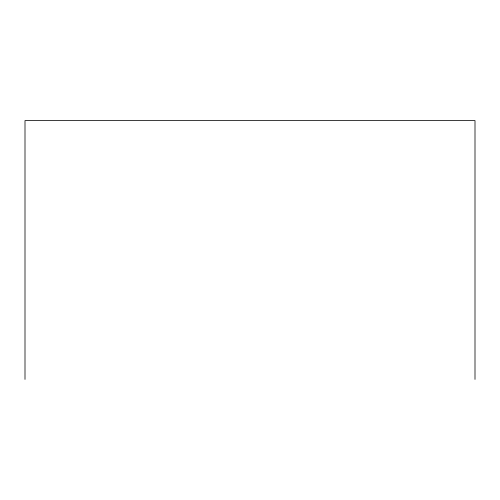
<?xml version="1.0" encoding="UTF-8"?>
<svg xmlns="http://www.w3.org/2000/svg" width="500" height="500" viewBox="0 0 500 500"><rect width="100%" height="100%" fill="white"/><g stroke="black" fill="none" stroke-linecap="round" stroke-linejoin="round"><path stroke-width="0.75" d="M475 379.4L475 120.6L25 120.6L25 379.4"/></g></svg>
